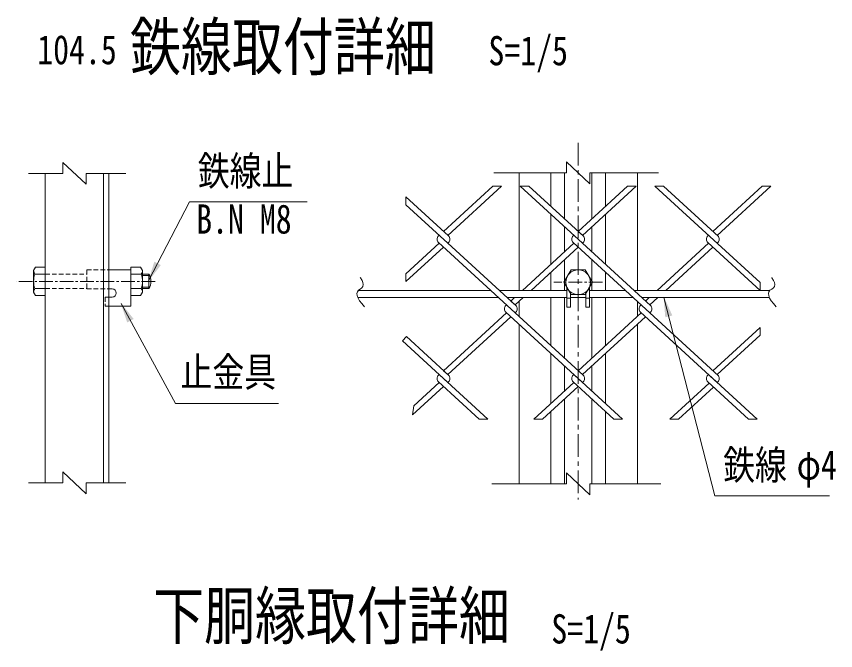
# Model space of a CAD drawing. Units: millimetres, scale not verified, with parts at other scales. Extents: x -4455 to 4455, y -3150 to 3150.
# Drawn here: x 1640 to 2991, y 424 to 1469 of the extents above; entities that cross this region are included whole.
import ezdxf
from ezdxf.enums import TextEntityAlignment as Align

# ---------------------------------------------------------------- set-up
doc = ezdxf.new("R2010")
doc.units = ezdxf.units.MM
doc.header["$LTSCALE"] = 30
for name, pattern in [('USER1', [2, 1.25, -0.25, 0.25, -0.25]), ('USER2', [1.125, 0.75, -0.125, 0.125, -0.125]), ('USER3', [0.375, 0.25, -0.125])]:
    doc.linetypes.add(name, pattern=pattern)
for name, color, linetype, lineweight in [('0-0_D-STR-TXT', 3, 'Continuous', 13), ('0-1_D-STR2', 1, 'Continuous', 13), ('0-2_D-STR-DIM', 4, 'Continuous', 13), ('0-3_D-BMK', 2, 'USER2', 13), ('0-4_D-STR1', 1, 'Continuous', 18), ('0-5_D-STR3', 3, 'Continuous', 13), ('1-0_7詳細', 3, 'Continuous', 18)]:
    doc.layers.add(name, color=color, linetype=linetype, lineweight=lineweight)
doc.layers.add('0-9_D-TTL-TXT', color=7, linetype='Continuous')
doc.styles.add('ＭＳ ゴシック', font='')
doc.styles.get('ＭＳ ゴシック').set_extended_font_data('MS Gothic')

msp = doc.modelspace()

# ---------------------------------------------------------------- linework, layer by layer
at = {"layer": '0-0_D-STR-TXT'}
for points in [[(2119.53, 1163.32), (1925.74, 1163.32), (1858.27, 1033.4)], [(2980.71, 678.72), (2791.63, 678.72), (2707.78, 1005.84)], [(2072.24, 831.2), (1902.82, 831.2), (1812.96, 995.82)]]:
    msp.add_lwpolyline(points, dxfattribs=at)
for points in [[(1857.21, 1031.35), (1867.79, 1064.73), (1878.42, 1059.21)], [(2707.21, 1008.06), (2721.58, 976.13), (2709.97, 973.16)], [(1811.85, 997.84), (1833.64, 970.43), (1823.13, 964.68)]]:
    msp.add_solid(points, dxfattribs=at)
at = {"layer": '0-1_D-STR2', "color": 3}
for p, q in [((2425.79, 1189.28), (2344.42, 1114.72)), ((2440, 1189.28), (2351.52, 1108.21)), ((2440, 1189.28), (2425.79, 1189.28)), ((2573.55, 1095.19), (2470.87, 1189.28)), ((2485.08, 1189.28), (2470.87, 1189.28)), ((2574.62, 1107.23), (2485.08, 1189.28)), ((2647.81, 1189.28), (2566.45, 1114.72)), ((2662.02, 1189.28), (2573.55, 1108.21)), ((2662.02, 1189.28), (2647.81, 1189.28)), ((2796.65, 1094.2), (2692.9, 1189.28)), ((2707.11, 1189.28), (2692.9, 1189.28)), ((2797.72, 1106.25), (2707.11, 1189.28)), ((2869.84, 1189.28), (2788.48, 1114.72)), ((2884.05, 1189.28), (2795.58, 1108.21)), ((2884.05, 1189.28), (2869.84, 1189.28)), ((2352.59, 1107.23), (2282.52, 1171.43)), ((2282.52, 1171.43), (2282.52, 1158.41)), ((2351.52, 1095.19), (2282.52, 1158.41)), ((2337.31, 1108.21), (2336.24, 1107.23)), ((2337.31, 1108.21), (2336.24, 1107.23)), ((2337.31, 1108.21), (2336.24, 1107.23)), ((2337.31, 1108.21), (2336.24, 1107.23)), ((2559.34, 1108.21), (2558.27, 1107.23)), ((2559.34, 1108.21), (2558.27, 1107.23)), ((2781.37, 1108.21), (2780.3, 1107.23)), ((2781.37, 1108.21), (2780.3, 1107.23)), ((2337.31, 1095.19), (2282.52, 1044.98)), ((2462.54, 980.44), (2336.24, 1096.17)), ((2352.59, 1096.17), (2351.52, 1095.19)), ((2463.61, 992.48), (2351.52, 1095.19)), ((2559.34, 1095.19), (2474.63, 1017.56)), ((2684.57, 980.44), (2558.27, 1096.17)), ((2685.64, 992.48), (2573.55, 1095.19)), ((2781.37, 1095.19), (2696.65, 1017.56)), ((2866.28, 1017.38), (2780.3, 1096.17)), ((2866.28, 1030.4), (2796.65, 1094.2)), ((2344.42, 1088.68), (2282.52, 1031.96)), ((2566.45, 1088.68), (2488.84, 1017.56)), ((2788.48, 1088.68), (2710.86, 1017.56)), ((2461.53, 1005.56), (2455.43, 999.97)), ((2475.74, 1005.56), (2462.54, 993.46)), ((2683.56, 1005.56), (2677.46, 999.97)), ((2697.77, 1005.56), (2684.57, 993.46)), ((2448.33, 993.46), (2447.26, 992.48)), ((2448.33, 993.46), (2447.26, 992.48)), ((2670.36, 993.46), (2669.29, 992.48)), ((2670.36, 993.46), (2669.29, 992.48)), ((2448.33, 980.44), (2344.42, 885.22)), ((2455.43, 973.93), (2351.52, 878.71)), ((2573.55, 865.69), (2447.26, 981.42)), ((2463.61, 981.42), (2462.54, 980.44)), ((2574.62, 877.73), (2462.54, 980.44)), ((2670.36, 980.44), (2566.45, 885.22)), ((2677.46, 973.93), (2573.55, 878.71)), ((2796.65, 864.71), (2669.29, 981.42)), ((2685.64, 981.42), (2684.57, 980.44)), ((2797.72, 876.75), (2684.57, 980.44)), ((2866.28, 956.52), (2788.48, 885.22)), ((2866.28, 956.52), (2866.28, 943.5)), ((2283.19, 941.33), (2276.66, 934.29)), ((2351.52, 865.69), (2276.66, 934.29)), ((2352.59, 877.73), (2283.19, 941.33)), ((2866.28, 943.5), (2795.58, 878.71)), ((2337.31, 878.71), (2336.24, 877.73)), ((2337.31, 878.71), (2336.24, 877.73)), ((2417.55, 805.19), (2337.31, 878.71)), ((2352.59, 877.73), (2344.42, 885.22)), ((2639.58, 805.19), (2559.34, 878.71)), ((2781.37, 878.71), (2780.3, 877.73)), ((2781.37, 878.71), (2780.3, 877.73)), ((2861.6, 805.19), (2781.37, 878.71)), ((2337.31, 865.69), (2295.35, 827.24)), ((2403.34, 805.19), (2336.24, 866.67)), ((2352.59, 866.67), (2351.52, 865.69)), ((2559.34, 865.69), (2493.32, 805.19)), ((2625.37, 805.19), (2558.27, 866.67)), ((2574.62, 866.67), (2573.55, 865.69)), ((2782.44, 864.71), (2717.49, 805.19)), ((2847.39, 805.19), (2780.3, 866.67)), ((2788.48, 859.18), (2780.3, 866.67)), ((2796.65, 866.67), (2795.58, 865.69)), ((2796.65, 866.67), (2795.58, 865.69)), ((2344.42, 859.18), (2293.32, 812.35)), ((2789.55, 858.2), (2731.7, 805.19)), ((2295.35, 827.24), (2293.32, 812.35)), ((2417.55, 805.19), (2403.34, 805.19)), ((2639.58, 805.19), (2625.37, 805.19)), ((2731.7, 805.19), (2717.49, 805.19))]:
    msp.add_line(p, q, dxfattribs=at)
at = {"layer": '0-1_D-STR2', "color": 7, "lineweight": 9}
for p, q in [((2588.95, 1122.31), (2588.95, 1081.08)), ((2574.62, 1107.23), (2566.45, 1114.72)), ((2574.62, 1096.17), (2573.55, 1095.19)), ((2204.1, 1017.56), (2422.03, 1017.56)), ((2436.24, 1017.56), (2547.7, 1017.56)), ((2585.2, 1017.56), (2644.06, 1017.56)), ((2658.27, 1017.56), (2882.48, 1017.56)), ((2203.37, 1005.56), (2435.13, 1005.56)), ((2449.34, 1005.56), (2547.7, 1005.56)), ((2553.7, 1005.56), (2579.2, 1005.56)), ((2585.2, 1005.56), (2657.16, 1005.56)), ((2671.37, 1005.56), (2881.75, 1005.56))]:
    msp.add_line(p, q, dxfattribs=at)
at = {"layer": '0-1_D-STR2', "color": 3}
msp.add_lwpolyline([(2566.45, 859.18), (2507.53, 805.19), (2493.32, 805.19)], dxfattribs=at)
for centre, start, end in [((2341.31, 1101.7), 132.5, 227.5), ((2347.53, 1101.7), 312.5, 47.5), ((2563.34, 1101.7), 132.5, 227.5), ((2569.56, 1101.7), 312.5, 47.5), ((2785.37, 1101.7), 132.5, 227.5), ((2791.58, 1101.7), 312.5, 47.5), ((2452.33, 986.95), 132.5, 227.5), ((2458.54, 986.95), 312.5, 47.5), ((2674.35, 986.95), 132.5, 227.5), ((2680.57, 986.95), 312.5, 47.5), ((2341.31, 872.2), 132.5, 227.5), ((2347.53, 872.2), 312.5, 47.5), ((2563.34, 872.2), 132.5, 227.5), ((2569.56, 872.2), 312.5, 47.5), ((2785.37, 872.2), 132.5, 227.5), ((2791.58, 872.2), 312.5, 47.5)]:
    msp.add_arc(centre, 7.5, start, end, dxfattribs=at)
at = {"layer": '0-2_D-STR-DIM'}
for p, q in [((2585.83, 1193.12), (2547.06, 1229.12)), ((2547.06, 1211.12), (2547.06, 1229.12)), ((2547.06, 1211.12), (2427.48, 1211.12)), ((2585.83, 1211.12), (2699, 1211.12)), ((2585.83, 1211.12), (2585.83, 1193.12)), ((2547.06, 698.8), (2547.06, 716.8)), ((2585.83, 680.8), (2547.06, 716.8)), ((2547.06, 698.8), (2424.25, 698.8)), ((2585.83, 698.8), (2702.65, 698.8)), ((2585.83, 698.8), (2585.83, 680.8))]:
    msp.add_line(p, q, dxfattribs=at)
at = {"layer": '0-3_D-BMK', "linetype": 'USER1'}
msp.add_line((2566.45, 1260.81), (2566.45, 673.04), dxfattribs=at)
at = {"layer": '0-3_D-BMK'}
for p, q in [((1869.29, 1032.39), (1640.36, 1032.39)), ((2606.74, 1030.91), (2526.1, 1030.91))]:
    msp.add_line(p, q, dxfattribs=at)
at = {"layer": '0-4_D-STR1'}
for p, q in [((1687.98, 1210.39), (1687.98, 700.28)), ((1783.98, 1210.39), (1783.98, 700.28)), ((1792.98, 1210.39), (1792.98, 700.28)), ((2468.95, 1211.12), (2468.95, 1017.56)), ((2521.45, 1211.12), (2521.45, 1155.95)), ((2543.95, 1211.12), (2543.95, 1135.34)), ((2588.95, 1211.12), (2588.95, 1135.34)), ((2611.45, 1211.12), (2611.45, 1155.95)), ((2663.95, 1211.12), (2663.95, 1017.56)), ((2521.45, 1142.93), (2521.45, 1060.46)), ((2611.45, 1142.93), (2611.45, 1060.46)), ((2543.95, 1122.31), (2543.95, 1081.08)), ((2543.95, 1068.06), (2543.95, 1017.56)), ((2588.95, 1068.06), (2588.95, 1017.56)), ((2521.45, 1047.44), (2521.45, 1017.56)), ((2611.45, 1047.44), (2611.45, 1017.56)), ((2468.95, 999.33), (2468.95, 974.57)), ((2521.45, 1005.56), (2521.45, 926.46)), ((2543.95, 1005.56), (2543.95, 905.84)), ((2588.95, 1005.56), (2588.95, 905.84)), ((2611.45, 1005.56), (2611.45, 926.46)), ((2663.95, 999.33), (2663.95, 974.57)), ((2468.95, 961.55), (2468.95, 698.8)), ((2663.95, 961.55), (2663.95, 698.8)), ((2521.45, 913.44), (2521.45, 830.97)), ((2611.45, 913.44), (2611.45, 830.97)), ((2543.95, 892.82), (2543.95, 851.59)), ((2588.95, 892.82), (2588.95, 851.59)), ((2543.95, 838.57), (2543.95, 698.8)), ((2588.95, 838.57), (2588.95, 698.8)), ((2521.45, 817.95), (2521.45, 698.8)), ((2611.45, 817.95), (2611.45, 698.8))]:
    msp.add_line(p, q, dxfattribs=at)
at = {"layer": '0-5_D-STR3'}
for p, q in [((1668.78, 1050.15), (1672.11, 1055.91)), ((1672.11, 1055.91), (1687.98, 1055.91)), ((1687.98, 1008.87), (1687.98, 1055.91)), ((1829.04, 1008.87), (1829.04, 1055.91)), ((1668.78, 1014.63), (1668.78, 1050.15)), ((1670.84, 1044.39), (1687.98, 1044.39)), ((1792.98, 1051.35), (1829.04, 1051.35)), ((1829.04, 1051.35), (1829.04, 991.35)), ((1846.18, 1044.39), (1829.04, 1044.39)), ((1848.24, 1014.63), (1848.24, 1050.15)), ((1848.24, 1044.39), (1858.9, 1044.39)), ((1858.9, 1020.39), (1858.9, 1044.39)), ((1668.78, 1014.63), (1672.11, 1008.87)), ((1670.84, 1020.39), (1687.98, 1020.39)), ((1792.98, 1019.85), (1798.29, 1019.85)), ((1846.18, 1020.39), (1829.04, 1020.39)), ((1848.24, 1014.63), (1844.91, 1008.87)), ((1848.24, 1020.39), (1858.9, 1020.39)), ((2547.7, 1022.65), (2547.7, 989.87)), ((2550.17, 1018.37), (2547.7, 1018.37)), ((2582.73, 1018.37), (2585.2, 1018.37)), ((2585.2, 1022.65), (2585.2, 989.87)), ((1672.11, 1008.87), (1687.98, 1008.87)), ((1792.98, 1006.35), (1798.29, 1006.35)), ((1844.91, 1008.87), (1829.04, 1008.87)), ((2553.7, 1004.87), (2547.7, 1004.87)), ((2579.2, 1012.26), (2579.2, 989.87)), ((2579.2, 1004.87), (2585.2, 1004.87)), ((1792.98, 991.35), (1829.04, 991.35)), ((2579.2, 989.87), (2585.2, 989.87))]:
    msp.add_line(p, q, dxfattribs=at)
at = {"layer": '0-5_D-STR3', "color": 1, "linetype": 'USER3'}
for p, q in [((1687.98, 1044.39), (1756.44, 1044.39)), ((1756.44, 1051.35), (1756.44, 1019.85)), ((1756.44, 1051.35), (1792.98, 1051.35)), ((1687.98, 1020.39), (1756.44, 1020.39)), ((1756.44, 1019.85), (1792.98, 1019.85)), ((1786.44, 1006.35), (1792.98, 1006.35)), ((1786.44, 1006.35), (1786.44, 991.35)), ((1786.44, 991.35), (1792.98, 991.35))]:
    msp.add_line(p, q, dxfattribs=at)
at = {"layer": '0-5_D-STR3', "color": 1}
for p, q in [((1848.24, 1041.99), (1860.11, 1041.99)), ((1848.24, 1022.79), (1860.11, 1022.79))]:
    msp.add_line(p, q, dxfattribs=at)
at = {"layer": '0-5_D-STR3'}
for points in [[(1848.24, 1050.15), (1844.91, 1055.91), (1829.04, 1055.91)], [(2553.7, 1012.26), (2553.7, 989.87), (2547.7, 989.87)]]:
    msp.add_lwpolyline(points, dxfattribs=at)
msp.add_lwpolyline([(2542.93, 1030.91), (2554.69, 1051.28), (2578.21, 1051.28), (2589.97, 1030.91), (2578.21, 1010.54), (2554.69, 1010.54)], close=True, dxfattribs=at)
msp.add_circle((2566.45, 1030.91), 20.4, dxfattribs=at)
for centre, radius, start, end in [((1677.87, 1050.15), 9.09, 180, 219.3382), ((1704.78, 1032.39), 36, 160.52878, 199.47122), ((1839.15, 1050.15), 9.09, 320.6618, 0), ((1812.24, 1032.39), 36, 340.52878, 19.47122), ((1838.11, 1032.39), 24, 330, 30), ((1677.87, 1014.63), 9.09, 140.6618, 180), ((1798.29, 1013.1), 6.75, 270, 90), ((1839.15, 1014.63), 9.09, 0, 39.3382)]:
    msp.add_arc(centre, radius, start, end, dxfattribs=at)
at = {"layer": '1-0_7詳細', "color": 4}
for p, q in [((1755.55, 1192.39), (1716.78, 1228.39)), ((1716.78, 1210.39), (1716.78, 1228.39)), ((1716.78, 1210.39), (1660.22, 1210.39)), ((1755.55, 1210.39), (1820.83, 1210.39)), ((1755.55, 1210.39), (1755.55, 1192.39)), ((1716.78, 700.28), (1716.78, 718.28)), ((1755.55, 682.28), (1716.78, 718.28)), ((1716.78, 700.28), (1660.22, 700.28)), ((1755.55, 700.28), (1820.83, 700.28)), ((1755.55, 700.28), (1755.55, 682.28))]:
    msp.add_line(p, q, dxfattribs=at)
at = {"layer": '1-0_7詳細'}
for p, q in [((2796.65, 1096.17), (2795.58, 1095.19)), ((2282.52, 1044.98), (2282.52, 1031.96)), ((2866.28, 1030.4), (2866.28, 1017.38)), ((2463.61, 992.48), (2455.43, 999.97)), ((2559.34, 878.71), (2558.27, 877.73)), ((2559.34, 878.71), (2558.27, 877.73)), ((2861.6, 805.19), (2847.39, 805.19))]:
    msp.add_line(p, q, dxfattribs=at)
at = {"layer": '1-0_7詳細', "color": 7, "lineweight": 9}
msp.add_line((1792.98, 884.04), (1792.98, 1004.04), dxfattribs=at)
at = {"layer": '1-0_7詳細', "color": 4}
for points in [[(2207.17, 1038.65), (2207.48, 1038.26), (2210.15, 1034.06), (2211.71, 1030.3), (2212.18, 1026.99), (2211.56, 1024.11), (2209.84, 1021.68), (2207.02, 1019.69), (2204.19, 1017.69), (2202.44, 1015.2), (2201.76, 1012.25), (2202.15, 1008.82), (2203.62, 1004.91), (2206.16, 1000.53), (2209.77, 995.67), (2214.46, 990.33)], [(2885.55, 1038.65), (2885.87, 1038.26), (2888.53, 1034.06), (2890.09, 1030.3), (2890.56, 1026.99), (2889.94, 1024.11), (2888.22, 1021.68), (2885.4, 1019.69), (2882.57, 1017.69), (2880.82, 1015.2), (2880.14, 1012.25), (2880.53, 1008.82), (2882, 1004.91), (2884.54, 1000.53), (2888.15, 995.67), (2892.84, 990.33)]]:
    msp.add_lwpolyline(points, dxfattribs=at)

# ---------------------------------------------------------------- texts
at = {"layer": '0-0_D-STR-TXT', "style": 'ＭＳ ゴシック', "width": 0.8}
for s, p in [('鉄線止', (1939.38, 1175.92)), ('B.N M8', (1936.81, 1096.61)), ('止金具', (1910.86, 844.49)), ('鉄線', (2805.36, 691.35)), ('φ4', (2926.66, 691.35))]:
    msp.add_text(s, height=48.17, dxfattribs=at).set_placement(p, align=Align.BOTTOM_LEFT)
at = {"layer": '0-1_D-STR2', "color": 3, "style": 'ＭＳ ゴシック', "width": 0.8}
msp.add_text('104.5', height=48.17, dxfattribs=at).set_placement((1674.74, 1375.69), align=Align.BOTTOM_LEFT)
at = {"layer": '0-9_D-TTL-TXT', "style": 'ＭＳ ゴシック', "width": 0.8}
for s, p in [('鉄線取付詳細', (1827.63, 1357.5)), ('下胴縁取付詳細', (1865.71, 419.86))]:
    msp.add_text(s, height=76.98, dxfattribs=at).set_placement(p, align=Align.BOTTOM_LEFT)
at = {"layer": '0-9_D-TTL-TXT', "color": 3, "style": 'ＭＳ ゴシック', "width": 0.8}
for p in [(2418.5, 1373.99), (2522.15, 421.21)]:
    msp.add_text('S=1/5', height=48.17, dxfattribs=at).set_placement(p, align=Align.BOTTOM_LEFT)

doc.saveas('drawing.dxf')
